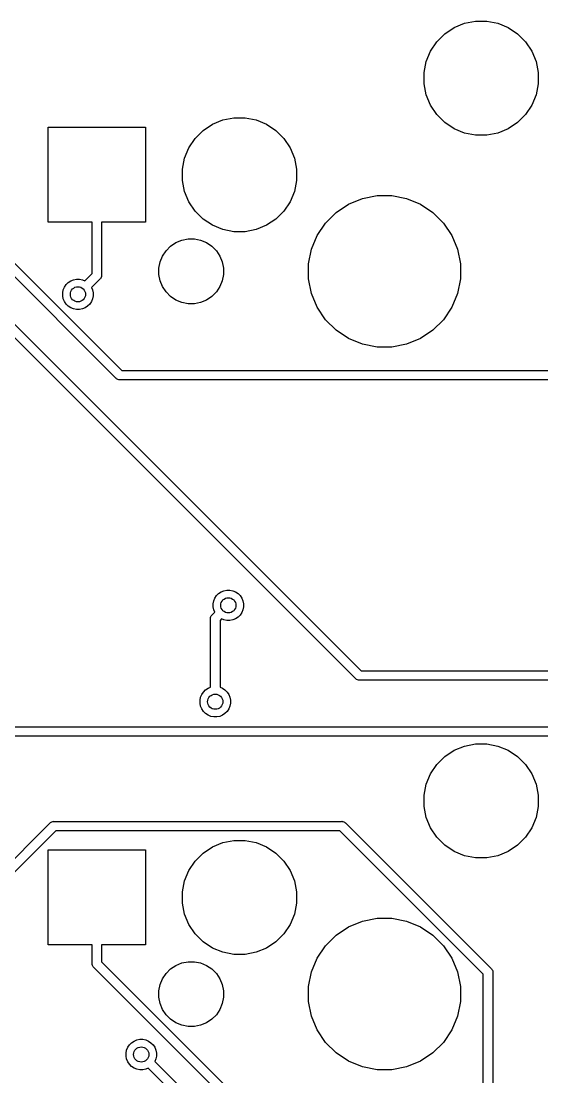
# Model space of a CAD drawing. Extents: x 1.2 to 14.9, y -4.9 to -0.3.
# Drawn here: x 7.964 to 8.503, y -1.569 to -0.476 of the extents above; entities that cross this region are included whole.
import ezdxf

# ---------------------------------------------------------------- set-up
doc = ezdxf.new("R2010")
doc.units = 0
doc.header["$MEASUREMENT"] = 0
doc.layers.add('BLACK', color=7, linetype='CONTINUOUS')

msp = doc.modelspace()

# ---------------------------------------------------------------- linework, layer by layer
at = {"layer": 'BLACK', "linetype": 'CONTINUOUS'}
for p, q in [((8.41203, -0.482666), (8.42277, -0.478214)), ((8.42277, -0.478214), (8.43418, -0.475945)), ((8.43418, -0.475945), (8.44582, -0.475945)), ((8.44582, -0.475945), (8.45723, -0.478214)), ((8.45723, -0.478214), (8.46797, -0.482666)), ((8.39413, -0.497355), (8.40235, -0.489129)), ((8.40235, -0.489129), (8.41203, -0.482666)), ((8.46797, -0.482666), (8.47765, -0.489129)), ((8.47765, -0.489129), (8.48587, -0.497355)), ((8.38767, -0.507027), (8.39413, -0.497355)), ((8.48587, -0.497355), (8.49233, -0.507027)), ((8.38321, -0.517774), (8.38767, -0.507027)), ((8.49233, -0.507027), (8.49679, -0.517774)), ((8.38094, -0.529184), (8.38321, -0.517774)), ((8.49679, -0.517774), (8.49906, -0.529184)), ((8.38094, -0.540816), (8.38094, -0.529184)), ((8.49906, -0.529184), (8.49906, -0.540816)), ((8.38321, -0.552226), (8.38094, -0.540816)), ((8.49906, -0.540816), (8.49679, -0.552226)), ((8.38767, -0.562973), (8.38321, -0.552226)), ((8.49679, -0.552226), (8.49233, -0.562973)), ((8.39413, -0.572645), (8.38767, -0.562973)), ((8.49233, -0.562973), (8.48587, -0.572645)), ((8.16203, -0.582666), (8.17277, -0.578214)), ((8.17277, -0.578214), (8.18418, -0.575945)), ((8.18418, -0.575945), (8.19582, -0.575945)), ((8.19582, -0.575945), (8.20723, -0.578214)), ((8.20723, -0.578214), (8.21797, -0.582666)), ((8.40235, -0.580871), (8.39413, -0.572645)), ((8.48587, -0.572645), (8.47765, -0.580871)), ((7.99217, -0.684213), (7.99217, -0.585787)), ((7.99217, -0.585787), (8.09256, -0.585787)), ((8.09256, -0.585787), (8.09256, -0.684213)), ((8.14413, -0.597355), (8.15235, -0.589129)), ((8.15235, -0.589129), (8.16203, -0.582666)), ((8.21797, -0.582666), (8.22765, -0.589129)), ((8.22765, -0.589129), (8.23587, -0.597355)), ((8.41203, -0.587334), (8.40235, -0.580871)), ((8.42277, -0.591786), (8.41203, -0.587334)), ((8.46797, -0.587334), (8.45723, -0.591786)), ((8.47765, -0.580871), (8.46797, -0.587334)), ((8.13767, -0.607027), (8.14413, -0.597355)), ((8.23587, -0.597355), (8.24233, -0.607027)), ((8.43418, -0.594055), (8.42277, -0.591786)), ((8.44582, -0.594055), (8.43418, -0.594055)), ((8.45723, -0.591786), (8.44582, -0.594055)), ((7.84256, -0.611926), (8.0682, -0.837563)), ((8.13321, -0.617774), (8.13767, -0.607027)), ((8.24233, -0.607027), (8.24679, -0.617774)), ((8.06251, -0.845794), (7.83433, -0.617615)), ((8.13094, -0.629184), (8.13321, -0.617774)), ((8.24679, -0.617774), (8.24906, -0.629184)), ((8.13094, -0.640816), (8.13094, -0.629184)), ((8.24906, -0.629184), (8.24906, -0.640816)), ((8.13321, -0.652226), (8.13094, -0.640816)), ((8.24906, -0.640816), (8.24679, -0.652226)), ((8.13767, -0.662973), (8.13321, -0.652226)), ((8.24679, -0.652226), (8.24233, -0.662973)), ((8.14413, -0.672645), (8.13767, -0.662973)), ((8.24233, -0.662973), (8.23587, -0.672645)), ((8.28996, -0.674025), (8.30282, -0.665434)), ((8.30282, -0.665434), (8.3171, -0.659517)), ((8.3171, -0.659517), (8.33227, -0.6565)), ((8.33227, -0.6565), (8.34773, -0.6565)), ((8.34773, -0.6565), (8.3629, -0.659517)), ((8.3629, -0.659517), (8.37718, -0.665434)), ((8.37718, -0.665434), (8.39004, -0.674025)), ((8.15235, -0.680871), (8.14413, -0.672645)), ((8.23587, -0.672645), (8.22765, -0.680871)), ((8.27903, -0.684959), (8.28996, -0.674025)), ((8.39004, -0.674025), (8.40097, -0.684959)), ((7.84883, -0.681439), (8.31592, -1.14853)), ((8.03744, -0.684213), (7.99217, -0.684213)), ((8.03744, -0.737245), (8.03744, -0.684213)), ((8.09256, -0.684213), (8.04728, -0.684213)), ((8.04728, -0.684213), (8.04728, -0.739042)), ((8.16203, -0.687334), (8.15235, -0.680871)), ((8.17277, -0.691786), (8.16203, -0.687334)), ((8.21797, -0.687334), (8.20723, -0.691786)), ((8.22765, -0.680871), (8.21797, -0.687334)), ((8.27043, -0.697816), (8.27903, -0.684959)), ((8.40097, -0.684959), (8.40957, -0.697816)), ((8.31023, -1.15676), (7.84314, -0.689669)), ((8.18418, -0.694055), (8.17277, -0.691786)), ((8.19582, -0.694055), (8.18418, -0.694055)), ((8.20723, -0.691786), (8.19582, -0.694055)), ((8.26452, -0.712102), (8.27043, -0.697816)), ((8.40957, -0.697816), (8.41548, -0.712102)), ((8.11398, -0.713645), (8.11864, -0.708979)), ((8.11864, -0.708979), (8.12413, -0.705313)), ((8.12413, -0.705313), (8.13023, -0.702787)), ((8.13023, -0.702787), (8.1367, -0.7015)), ((8.1367, -0.7015), (8.1433, -0.7015)), ((8.1433, -0.7015), (8.14977, -0.702787)), ((8.14977, -0.702787), (8.15587, -0.705313)), ((8.15587, -0.705313), (8.16136, -0.708979)), ((8.16136, -0.708979), (8.16602, -0.713645)), ((8.10779, -0.725228), (8.11031, -0.719132)), ((8.11031, -0.719132), (8.11398, -0.713645)), ((8.16602, -0.713645), (8.16969, -0.719132)), ((8.16969, -0.719132), (8.17221, -0.725228)), ((8.2615, -0.727268), (8.26452, -0.712102)), ((8.41548, -0.712102), (8.4185, -0.727268)), ((8.1065, -0.731701), (8.10779, -0.725228)), ((8.1065, -0.738299), (8.1065, -0.731701)), ((8.17221, -0.725228), (8.1735, -0.731701)), ((8.1735, -0.731701), (8.1735, -0.738299)), ((8.2615, -0.742732), (8.2615, -0.727268)), ((8.4185, -0.727268), (8.4185, -0.742732)), ((8.01826, -0.743652), (8.0213, -0.743047)), ((8.0213, -0.743047), (8.0244, -0.743047)), ((8.0244, -0.743047), (8.02744, -0.743652)), ((8.02998, -0.744704), (8.03744, -0.737245)), ((8.04567, -0.742934), (8.03694, -0.751664)), ((8.04586, -0.74278), (8.04567, -0.742934)), ((8.04601, -0.742593), (8.04586, -0.74278)), ((8.04647, -0.742031), (8.04601, -0.742593)), ((8.04601, -0.742593), (8.04601, -0.742593)), ((8.04693, -0.741176), (8.04647, -0.742031)), ((8.04706, -0.740751), (8.04693, -0.741176)), ((8.04721, -0.740248), (8.04706, -0.740751)), ((8.04728, -0.739525), (8.04721, -0.740248)), ((8.04728, -0.739042), (8.04731, -0.739284)), ((8.04731, -0.739284), (8.04728, -0.739525)), ((8.04728, -0.739525), (8.04728, -0.739525)), ((8.10779, -0.744772), (8.1065, -0.738299)), ((8.1735, -0.738299), (8.17221, -0.744772)), ((8.26452, -0.757898), (8.2615, -0.742732)), ((8.4185, -0.742732), (8.41548, -0.757898)), ((8.00771, -0.754202), (8.00889, -0.751336)), ((8.00889, -0.751336), (8.01062, -0.748756)), ((8.01062, -0.748756), (8.01281, -0.746563)), ((8.01281, -0.746563), (8.01539, -0.74484)), ((8.01539, -0.74484), (8.01826, -0.743652)), ((8.02744, -0.743652), (8.02998, -0.744704)), ((8.03694, -0.751664), (8.03799, -0.754202)), ((8.11031, -0.750868), (8.10779, -0.744772)), ((8.11398, -0.756355), (8.11031, -0.750868)), ((8.16969, -0.750868), (8.16602, -0.756355)), ((8.17221, -0.744772), (8.16969, -0.750868)), ((8.0071, -0.757244), (8.00771, -0.754202)), ((8.0071, -0.760346), (8.0071, -0.757244)), ((8.00771, -0.763389), (8.0071, -0.760346)), ((8.00889, -0.766255), (8.00771, -0.763389)), ((8.03799, -0.763389), (8.03681, -0.766255)), ((8.03799, -0.754202), (8.0386, -0.757244)), ((8.0386, -0.760346), (8.03799, -0.763389)), ((8.0386, -0.757244), (8.0386, -0.760346)), ((8.11864, -0.761021), (8.11398, -0.756355)), ((8.12413, -0.764687), (8.11864, -0.761021)), ((8.13023, -0.767213), (8.12413, -0.764687)), ((8.15587, -0.764687), (8.14977, -0.767213)), ((8.16136, -0.761021), (8.15587, -0.764687)), ((8.16602, -0.756355), (8.16136, -0.761021)), ((8.27043, -0.772184), (8.26452, -0.757898)), ((8.41548, -0.757898), (8.40957, -0.772184)), ((8.01062, -0.768834), (8.00889, -0.766255)), ((8.01281, -0.771028), (8.01062, -0.768834)), ((8.01539, -0.772751), (8.01281, -0.771028)), ((8.01826, -0.773938), (8.01539, -0.772751)), ((8.0213, -0.774543), (8.01826, -0.773938)), ((8.0244, -0.774543), (8.0213, -0.774543)), ((8.02744, -0.773938), (8.0244, -0.774543)), ((8.03031, -0.772751), (8.02744, -0.773938)), ((8.03289, -0.771028), (8.03031, -0.772751)), ((8.03508, -0.768834), (8.03289, -0.771028)), ((8.03681, -0.766255), (8.03508, -0.768834)), ((8.1367, -0.7685), (8.13023, -0.767213)), ((8.1433, -0.7685), (8.1367, -0.7685)), ((8.14977, -0.767213), (8.1433, -0.7685)), ((8.27903, -0.785041), (8.27043, -0.772184)), ((8.40957, -0.772184), (8.40097, -0.785041)), ((8.28996, -0.795975), (8.27903, -0.785041)), ((8.40097, -0.785041), (8.39004, -0.795975)), ((8.30282, -0.804566), (8.28996, -0.795975)), ((8.39004, -0.795975), (8.37718, -0.804566)), ((8.3171, -0.810483), (8.30282, -0.804566)), ((8.37718, -0.804566), (8.3629, -0.810483)), ((8.33227, -0.8135), (8.3171, -0.810483)), ((8.34773, -0.8135), (8.33227, -0.8135)), ((8.3629, -0.810483), (8.34773, -0.8135)), ((8.0682, -0.837563), (9.04307, -0.837563)), ((8.06266, -0.845981), (8.06251, -0.845794)), ((8.06285, -0.846135), (8.06266, -0.845981)), ((8.06331, -0.846516), (8.06285, -0.846135)), ((8.06285, -0.846135), (8.06285, -0.846135)), ((8.06341, -0.846596), (8.06331, -0.846516)), ((8.06427, -0.847053), (8.06341, -0.846596)), ((8.06519, -0.847334), (8.06427, -0.847053)), ((8.06592, -0.847406), (8.06519, -0.847334)), ((8.06616, -0.847429), (8.06592, -0.847406)), ((8.06592, -0.847406), (8.06592, -0.847406)), ((8.0664, -0.847406), (8.06616, -0.847429)), ((9.04127, -0.847406), (8.0664, -0.847406)), ((8.16447, -1.07333), (8.16619, -1.07075)), ((8.16619, -1.07075), (8.16839, -1.06856)), ((8.16839, -1.06856), (8.17097, -1.06683)), ((8.17097, -1.06683), (8.17383, -1.06564)), ((8.17383, -1.06564), (8.17687, -1.06504)), ((8.17687, -1.06504), (8.17998, -1.06504)), ((8.17998, -1.06504), (8.18302, -1.06564)), ((8.18302, -1.06564), (8.18588, -1.06683)), ((8.18588, -1.06683), (8.18846, -1.06856)), ((8.18846, -1.06856), (8.19066, -1.07075)), ((8.19066, -1.07075), (8.19238, -1.07333)), ((8.16268, -1.07924), (8.16328, -1.07619)), ((8.16268, -1.08234), (8.16268, -1.07924)), ((8.16328, -1.07619), (8.16447, -1.07333)), ((8.19238, -1.07333), (8.19357, -1.07619)), ((8.19357, -1.07619), (8.19417, -1.07924)), ((8.19417, -1.07924), (8.19417, -1.08234)), ((8.16005, -1.09335), (8.16033, -1.09242)), ((8.16033, -1.09242), (8.16079, -1.09157)), ((8.16079, -1.09157), (8.1614, -1.09082)), ((8.1614, -1.09082), (8.16159, -1.09066)), ((8.16159, -1.09066), (8.16433, -1.08792)), ((8.16328, -1.08538), (8.16268, -1.08234)), ((8.16433, -1.08792), (8.16328, -1.08538)), ((8.18846, -1.09302), (8.18588, -1.09474)), ((8.19066, -1.09083), (8.18846, -1.09302)), ((8.19238, -1.08825), (8.19066, -1.09083)), ((8.19357, -1.08538), (8.19238, -1.08825)), ((8.19417, -1.08234), (8.19357, -1.08538)), ((8.15995, -1.09431), (8.15998, -1.09407)), ((8.15998, -1.09456), (8.15995, -1.09431)), ((8.15998, -1.09407), (8.16005, -1.09335)), ((8.15998, -1.09407), (8.15998, -1.09407)), ((8.15998, -1.16556), (8.15998, -1.09456)), ((8.17129, -1.09488), (8.16982, -1.09635)), ((8.16982, -1.09635), (8.16982, -1.16556)), ((8.17383, -1.09593), (8.17129, -1.09488)), ((8.17687, -1.09654), (8.17383, -1.09593)), ((8.17998, -1.09654), (8.17687, -1.09654)), ((8.18302, -1.09593), (8.17998, -1.09654)), ((8.18588, -1.09474), (8.18302, -1.09593)), ((8.31039, -1.15695), (8.31023, -1.15676)), ((8.31057, -1.1571), (8.31039, -1.15695)), ((8.31104, -1.15748), (8.31057, -1.1571)), ((8.31057, -1.1571), (8.31057, -1.1571)), ((8.31113, -1.15756), (8.31104, -1.15748)), ((8.31199, -1.15802), (8.31113, -1.15756)), ((8.31292, -1.1583), (8.31199, -1.15802)), ((8.31364, -1.15837), (8.31292, -1.1583)), ((8.31388, -1.15839), (8.31364, -1.15837)), ((8.31364, -1.15837), (8.31364, -1.15837)), ((8.31412, -1.15837), (8.31388, -1.15839)), ((9.32537, -1.15837), (8.31412, -1.15837)), ((8.31592, -1.14853), (9.32717, -1.14853)), ((8.15267, -1.17052), (8.15486, -1.16833)), ((8.15486, -1.16833), (8.15744, -1.16661)), ((8.15744, -1.16661), (8.15998, -1.16556)), ((8.16982, -1.16556), (8.17236, -1.16661)), ((8.17236, -1.16661), (8.17494, -1.16833)), ((8.17494, -1.16833), (8.17713, -1.17052)), ((8.14915, -1.17901), (8.14975, -1.17597)), ((8.14915, -1.18211), (8.14915, -1.17901)), ((8.14975, -1.17597), (8.15094, -1.1731)), ((8.15094, -1.1731), (8.15267, -1.17052)), ((8.17713, -1.17052), (8.17885, -1.1731)), ((8.17885, -1.1731), (8.18004, -1.17597)), ((8.18004, -1.17597), (8.18065, -1.17901)), ((8.18065, -1.17901), (8.18065, -1.18211)), ((8.14975, -1.18516), (8.14915, -1.18211)), ((8.15094, -1.18802), (8.14975, -1.18516)), ((8.15267, -1.1906), (8.15094, -1.18802)), ((8.15486, -1.1928), (8.15267, -1.1906)), ((8.17713, -1.1906), (8.17494, -1.1928)), ((8.17885, -1.18802), (8.17713, -1.1906)), ((8.18004, -1.18516), (8.17885, -1.18802)), ((8.18065, -1.18211), (8.18004, -1.18516)), ((8.15744, -1.19452), (8.15486, -1.1928)), ((8.1603, -1.19571), (8.15744, -1.19452)), ((8.16335, -1.19631), (8.1603, -1.19571)), ((8.16645, -1.19631), (8.16335, -1.19631)), ((8.16949, -1.19571), (8.16645, -1.19631)), ((8.17236, -1.19452), (8.16949, -1.19571)), ((8.17494, -1.1928), (8.17236, -1.19452)), ((7.84354, -1.20644), (8.57755, -1.20644)), ((8.57575, -1.21628), (7.84354, -1.21628)), ((8.42277, -1.22644), (8.43418, -1.22417)), ((8.43418, -1.22417), (8.44582, -1.22417)), ((8.44582, -1.22417), (8.45723, -1.22644)), ((8.40235, -1.23735), (8.41203, -1.23089)), ((8.41203, -1.23089), (8.42277, -1.22644)), ((8.45723, -1.22644), (8.46797, -1.23089)), ((8.46797, -1.23089), (8.47765, -1.23735)), ((8.38767, -1.25525), (8.39413, -1.24558)), ((8.39413, -1.24558), (8.40235, -1.23735)), ((8.47765, -1.23735), (8.48587, -1.24558)), ((8.48587, -1.24558), (8.49233, -1.25525)), ((8.38321, -1.266), (8.38767, -1.25525)), ((8.49233, -1.25525), (8.49679, -1.266)), ((8.38094, -1.27741), (8.38321, -1.266)), ((8.49679, -1.266), (8.49906, -1.27741)), ((8.38094, -1.28904), (8.38094, -1.27741)), ((8.49906, -1.27741), (8.49906, -1.28904)), ((8.38321, -1.30045), (8.38094, -1.28904)), ((8.49906, -1.28904), (8.49679, -1.30045)), ((8.38767, -1.3112), (8.38321, -1.30045)), ((8.49679, -1.30045), (8.49233, -1.3112)), ((7.91243, -1.38773), (7.99413, -1.30604)), ((7.99413, -1.30604), (7.99428, -1.30585)), ((7.99428, -1.30585), (7.99447, -1.3057)), ((7.99447, -1.3057), (7.99503, -1.30523)), ((7.99447, -1.3057), (7.99447, -1.3057)), ((7.99503, -1.30523), (7.99588, -1.30478)), ((7.99503, -1.30523), (7.99503, -1.30523)), ((7.99503, -1.30523), (7.99503, -1.30523)), ((7.99588, -1.30478), (7.99681, -1.3045)), ((7.99681, -1.3045), (7.99753, -1.30443)), ((7.99753, -1.30443), (7.99778, -1.3044)), ((7.99753, -1.30443), (7.99753, -1.30443)), ((7.99778, -1.3044), (7.99802, -1.30443)), ((7.99802, -1.30443), (8.29566, -1.30443)), ((8.29566, -1.30443), (8.29591, -1.3044)), ((8.29591, -1.3044), (8.29615, -1.30443)), ((8.29615, -1.30443), (8.29615, -1.30443)), ((8.29615, -1.30443), (8.29687, -1.3045)), ((8.29687, -1.3045), (8.2978, -1.30478)), ((8.2978, -1.30478), (8.29865, -1.30523)), ((8.29865, -1.30523), (8.2994, -1.30585)), ((8.2994, -1.30585), (8.29956, -1.30604)), ((8.29956, -1.30604), (8.45036, -1.45685)), ((8.39413, -1.32087), (8.38767, -1.3112)), ((8.49233, -1.3112), (8.48587, -1.32087)), ((7.99981, -1.31427), (7.92143, -1.39265)), ((8.29387, -1.31427), (7.99981, -1.31427)), ((8.44213, -1.46253), (8.29387, -1.31427)), ((8.40235, -1.3291), (8.39413, -1.32087)), ((8.48587, -1.32087), (8.47765, -1.3291)), ((8.15235, -1.33735), (8.16203, -1.33089)), ((8.16203, -1.33089), (8.17277, -1.32644)), ((8.17277, -1.32644), (8.18418, -1.32417)), ((8.18418, -1.32417), (8.19582, -1.32417)), ((8.19582, -1.32417), (8.20723, -1.32644)), ((8.20723, -1.32644), (8.21797, -1.33089)), ((8.21797, -1.33089), (8.22765, -1.33735)), ((8.41203, -1.33556), (8.40235, -1.3291)), ((8.47765, -1.3291), (8.46797, -1.33556)), ((7.99217, -1.43244), (7.99217, -1.33401)), ((7.99217, -1.33401), (8.09256, -1.33401)), ((8.09256, -1.33401), (8.09256, -1.43244)), ((8.14413, -1.34558), (8.15235, -1.33735)), ((8.22765, -1.33735), (8.23587, -1.34558)), ((8.42277, -1.34001), (8.41203, -1.33556)), ((8.43418, -1.34228), (8.42277, -1.34001)), ((8.44582, -1.34228), (8.43418, -1.34228)), ((8.45723, -1.34001), (8.44582, -1.34228)), ((8.46797, -1.33556), (8.45723, -1.34001)), ((8.13321, -1.366), (8.13767, -1.35525)), ((8.13767, -1.35525), (8.14413, -1.34558)), ((8.23587, -1.34558), (8.24233, -1.35525)), ((8.24233, -1.35525), (8.24679, -1.366)), ((8.13094, -1.37741), (8.13321, -1.366)), ((8.24679, -1.366), (8.24906, -1.37741)), ((8.13094, -1.38904), (8.13094, -1.37741)), ((8.24906, -1.37741), (8.24906, -1.38904)), ((8.13321, -1.40045), (8.13094, -1.38904)), ((8.24906, -1.38904), (8.24679, -1.40045)), ((8.13767, -1.4112), (8.13321, -1.40045)), ((8.24679, -1.40045), (8.24233, -1.4112)), ((8.30282, -1.41366), (8.3171, -1.40774)), ((8.3171, -1.40774), (8.33227, -1.40472)), ((8.33227, -1.40472), (8.34773, -1.40472)), ((8.34773, -1.40472), (8.3629, -1.40774)), ((8.3629, -1.40774), (8.37718, -1.41366)), ((8.14413, -1.42087), (8.13767, -1.4112)), ((8.15235, -1.4291), (8.14413, -1.42087)), ((8.23587, -1.42087), (8.22765, -1.4291)), ((8.24233, -1.4112), (8.23587, -1.42087)), ((8.28996, -1.42225), (8.30282, -1.41366)), ((8.37718, -1.41366), (8.39004, -1.42225)), ((8.16203, -1.43556), (8.15235, -1.4291)), ((8.22765, -1.4291), (8.21797, -1.43556)), ((8.27903, -1.43318), (8.28996, -1.42225)), ((8.39004, -1.42225), (8.40097, -1.43318)), ((8.03744, -1.43244), (7.99217, -1.43244)), ((8.03744, -1.45153), (8.03744, -1.43244)), ((8.09256, -1.43244), (8.04728, -1.43244)), ((8.04728, -1.43244), (8.04728, -1.44973)), ((8.17277, -1.44001), (8.16203, -1.43556)), ((8.18418, -1.44228), (8.17277, -1.44001)), ((8.19582, -1.44228), (8.18418, -1.44228)), ((8.20723, -1.44001), (8.19582, -1.44228)), ((8.21797, -1.43556), (8.20723, -1.44001)), ((8.27043, -1.44604), (8.27903, -1.43318)), ((8.40097, -1.43318), (8.40957, -1.44604)), ((8.03742, -1.45177), (8.03744, -1.45153)), ((8.03744, -1.45201), (8.03742, -1.45177)), ((8.03746, -1.45217), (8.03744, -1.45201)), ((8.03751, -1.45273), (8.03746, -1.45217)), ((8.03779, -1.45366), (8.03751, -1.45273)), ((8.03825, -1.45452), (8.03779, -1.45366)), ((8.04728, -1.44973), (8.81513, -2.21758)), ((8.11864, -1.4572), (8.12413, -1.45354)), ((8.12413, -1.45354), (8.13023, -1.45101)), ((8.13023, -1.45101), (8.1367, -1.44972)), ((8.1367, -1.44972), (8.1433, -1.44972)), ((8.1433, -1.44972), (8.14977, -1.45101)), ((8.14977, -1.45101), (8.15587, -1.45354)), ((8.15587, -1.45354), (8.16136, -1.4572)), ((8.26452, -1.46033), (8.27043, -1.44604)), ((8.40957, -1.44604), (8.41548, -1.46033)), ((8.03868, -1.45504), (8.03825, -1.45452)), ((8.03887, -1.45526), (8.03868, -1.45504)), ((8.03905, -1.45542), (8.03887, -1.45526)), ((8.8069, -2.22327), (8.03905, -1.45542)), ((8.11031, -1.46736), (8.11398, -1.46187)), ((8.11398, -1.46187), (8.11864, -1.4572)), ((8.16136, -1.4572), (8.16602, -1.46187)), ((8.16602, -1.46187), (8.16969, -1.46736)), ((8.2615, -1.47549), (8.26452, -1.46033)), ((8.41548, -1.46033), (8.4185, -1.47549)), ((8.44213, -1.77651), (8.44213, -1.46253)), ((8.45036, -1.45685), (8.45055, -1.457)), ((8.45055, -1.457), (8.45071, -1.45719)), ((8.45071, -1.45719), (8.45117, -1.45775)), ((8.45117, -1.45775), (8.4516, -1.45856)), ((8.4516, -1.45856), (8.45162, -1.4586)), ((8.45162, -1.4586), (8.45191, -1.45953)), ((8.45191, -1.45953), (8.45198, -1.46025)), ((8.45198, -1.46025), (8.45198, -1.46025)), ((8.45198, -1.46025), (8.452, -1.4605)), ((8.452, -1.4605), (8.45198, -1.46074)), ((8.45198, -1.46074), (8.45198, -1.77472)), ((8.1065, -1.47992), (8.10779, -1.47345)), ((8.10779, -1.47345), (8.11031, -1.46736)), ((8.16969, -1.46736), (8.17221, -1.47345)), ((8.17221, -1.47345), (8.1735, -1.47992)), ((8.2615, -1.49096), (8.2615, -1.47549)), ((8.4185, -1.47549), (8.4185, -1.49096)), ((8.1065, -1.48652), (8.1065, -1.47992)), ((8.10779, -1.493), (8.1065, -1.48652)), ((8.1735, -1.48652), (8.17221, -1.493)), ((8.1735, -1.47992), (8.1735, -1.48652)), ((8.11031, -1.49909), (8.10779, -1.493)), ((8.17221, -1.493), (8.16969, -1.49909)), ((8.26452, -1.50612), (8.2615, -1.49096)), ((8.4185, -1.49096), (8.41548, -1.50612)), ((8.11398, -1.50458), (8.11031, -1.49909)), ((8.11864, -1.50925), (8.11398, -1.50458)), ((8.16602, -1.50458), (8.16136, -1.50925)), ((8.16969, -1.49909), (8.16602, -1.50458)), ((8.27043, -1.52041), (8.26452, -1.50612)), ((8.41548, -1.50612), (8.40957, -1.52041)), ((8.12413, -1.51291), (8.11864, -1.50925)), ((8.13023, -1.51544), (8.12413, -1.51291)), ((8.1367, -1.51672), (8.13023, -1.51544)), ((8.1433, -1.51672), (8.1367, -1.51672)), ((8.14977, -1.51544), (8.1433, -1.51672)), ((8.15587, -1.51291), (8.14977, -1.51544)), ((8.16136, -1.50925), (8.15587, -1.51291)), ((8.08373, -1.5307), (8.08678, -1.53009)), ((8.08678, -1.53009), (8.08988, -1.53009)), ((8.08988, -1.53009), (8.09292, -1.5307)), ((8.27903, -1.53327), (8.27043, -1.52041)), ((8.40957, -1.52041), (8.40097, -1.53327)), ((8.07318, -1.54125), (8.07437, -1.53838)), ((8.07437, -1.53838), (8.07609, -1.5358)), ((8.07609, -1.5358), (8.07829, -1.53361)), ((8.07829, -1.53361), (8.08087, -1.53189)), ((8.08087, -1.53189), (8.08373, -1.5307)), ((8.09292, -1.5307), (8.09579, -1.53189)), ((8.09579, -1.53189), (8.09837, -1.53361)), ((8.09837, -1.53361), (8.10056, -1.5358)), ((8.10056, -1.5358), (8.10228, -1.53838)), ((8.10228, -1.53838), (8.10347, -1.54125)), ((8.28996, -1.5442), (8.27903, -1.53327)), ((8.40097, -1.53327), (8.39004, -1.5442)), ((8.07258, -1.54429), (8.07318, -1.54125)), ((8.07258, -1.54739), (8.07258, -1.54429)), ((8.07318, -1.55044), (8.07258, -1.54739)), ((8.07437, -1.5533), (8.07318, -1.55044)), ((8.10347, -1.55044), (8.10242, -1.55297)), ((8.10347, -1.54125), (8.10407, -1.54429)), ((8.10407, -1.54739), (8.10347, -1.55044)), ((8.10407, -1.54429), (8.10407, -1.54739)), ((8.30282, -1.55279), (8.28996, -1.5442)), ((8.39004, -1.5442), (8.37718, -1.55279)), ((8.07609, -1.55588), (8.07437, -1.5533)), ((8.07829, -1.55807), (8.07609, -1.55588)), ((8.08087, -1.5598), (8.07829, -1.55807)), ((8.08373, -1.56099), (8.08087, -1.5598)), ((8.08678, -1.56159), (8.08373, -1.56099)), ((8.08988, -1.56159), (8.08678, -1.56159)), ((8.09292, -1.56099), (8.08988, -1.56159)), ((8.09546, -1.55993), (8.09292, -1.56099)), ((8.24743, -1.7119), (8.09546, -1.55993)), ((8.10242, -1.55297), (8.25566, -1.70621)), ((8.3171, -1.55871), (8.30282, -1.55279)), ((8.33227, -1.56172), (8.3171, -1.55871)), ((8.34773, -1.56172), (8.33227, -1.56172)), ((8.3629, -1.55871), (8.34773, -1.56172)), ((8.37718, -1.55279), (8.3629, -1.55871))]:
    msp.add_line(p, q, dxfattribs=at)
at = {"layer": 'BLACK'}
for centre in [(8.02285, -0.758795), (8.17843, -1.08079), (8.1649, -1.18056), (8.08833, -1.54584)]:
    msp.add_circle(centre, 0.007874, dxfattribs=at)

doc.saveas('drawing.dxf')
